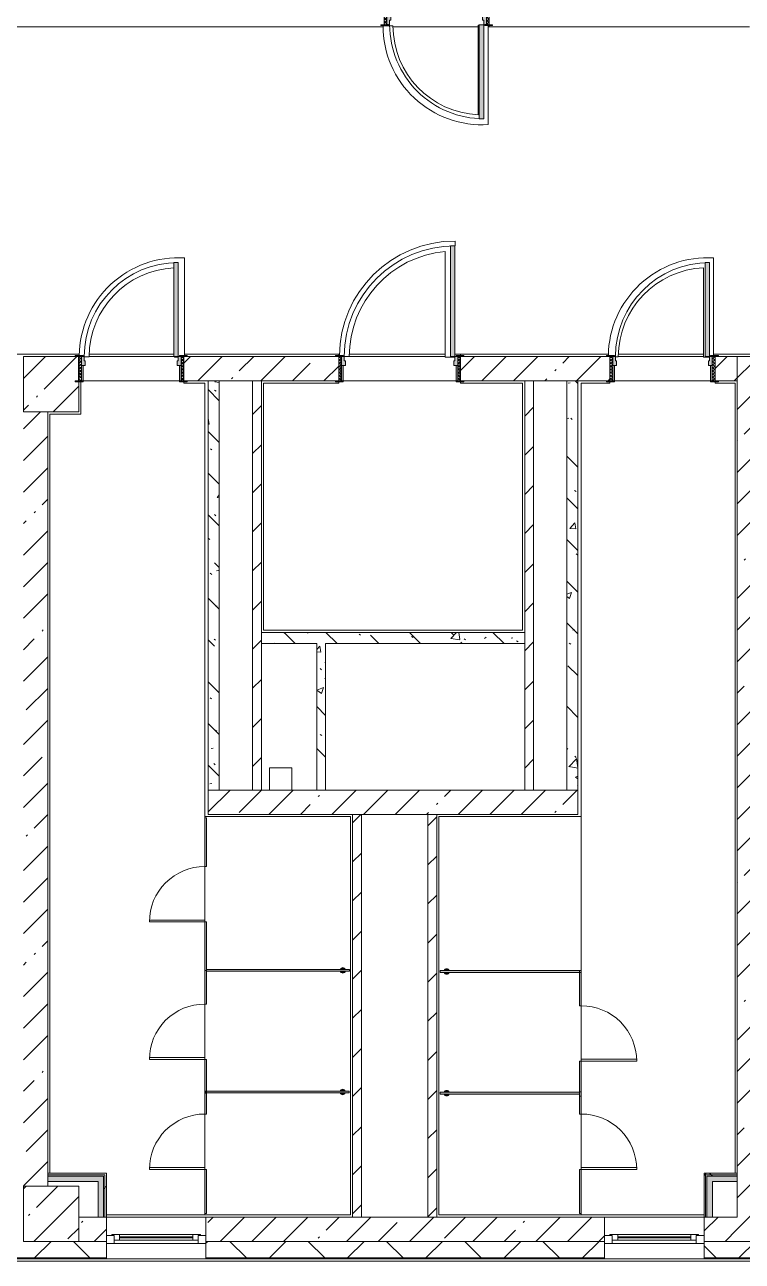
# Model space of a CAD drawing. Header units: millimetres. Extents: x -4196 to 190310, y -8553 to 29000.
# Drawn here: x 124769 to 131251, y -280 to 10900 of the extents above; entities that cross this region are included whole.
import ezdxf

# ---------------------------------------------------------------- set-up
doc = ezdxf.new("R2010")
doc.units = ezdxf.units.MM
for name, color, linetype, lineweight in [('A-DOOR', 7, 'Continuous', 5), ('A-GENM-1', 7, 'Continuous', 5), ('A-GLAZ-1', 7, 'Continuous', 5), ('A-WALL', 7, 'Continuous', 9), ('A-WALL-4', 7, 'Continuous', 5), ('I-WALL-3', 7, 'Continuous', 5), ('S-COLS-2', 7, 'Continuous', 5)]:
    doc.layers.add(name, color=color, linetype=linetype, lineweight=lineweight)
for name, color, linetype, lineweight, true_color in [('A-DOOR-1', 7, 'Continuous', 5, 0xaaaaaa), ('A-DOOR-2', 7, 'Continuous', 5, 0xe2e2e2), ('A-DOOR-FRAM-1', 7, 'Continuous', 5, 0xe2e2e2), ('A-DOOR-FRAM-2', 7, 'Continuous', 5, 0xaaaaaa), ('A-FLOR-1', 7, 'Continuous', 5, 0xaaaaaa), ('A-GENM-2', 7, 'Continuous', 5, 0xe2ddcd), ('A-WALL-6', 7, 'Continuous', 5, 0x737373), ('I-WALL-1', 7, 'Continuous', 5, 0xe7e7e7), ('I-WALL-2', 7, 'Continuous', 9, 0xe7e7e7), ('I-WALL-5', 7, 'Continuous', 5, 0x787878)]:
    doc.layers.add(name, color=color, linetype=linetype, lineweight=lineweight, true_color=true_color)
pattern_1 = [(45, (59346.5, 0), (-285.1231, 285.1231), []), (45, (59631.6, 0), (-285.1231, 285.1231), [504.031, -100.806, 16.764, -84.042])]
pattern_2 = [(45, (59346.5, 0), (-176.7767, 176.7767), [])]
pattern_3 = [(135, (59346.5, 0), (-377.1708, -377.1708), [533.4, -88.9, 17.78, -88.9]), (135, (59346.5, 376.94), (-377.1708, -377.1708), []), (50, (59346.5, 0), (637.6445, -55.7866), [66.675, -733.425]), (355, (59346.5, 0), (-123.3494, 668.699), [53.34, -586.74]), (100.451, (59399.6, -4.65), (514.299, 612.908), [56.665, -623.315]), (46.184, (59346.5, 177.8), (948.7764, -147.15), [100.012, -1100.137]), (96.636, (59425.6, 165.5), (830.909, 865.997), [84.998, -934.973]), (351.184, (59346.5, 177.8), (830.918, 865.988), [80.01, -880.11]), (21, (59435.4, 133.35), (530.6506, -357.9283), [66.675, -733.425]), (326, (59435.4, 133.35), (216.308, 644.6585), [53.34, -586.74]), (71.451, (59479.6, 103.5), (746.9596, 286.7243), [56.665, -623.315]), (37.5, (59346.5, 0), (10.8105, 295.9426), [16.764, -562.864, 16.764, -578.866, -588.962]), (37.5, (59346.5, 0), (10.8105, 295.9426), [-1175.258, 16.764, -572.198]), (7.5, (59346.5, 0), (233.8692, 350.6318), [16.764, -322.834, 16.764, -549.529, -224.472]), (7.5, (59346.5, 0), (233.8692, 350.6318), [-905.891, 16.764, -207.708]), (327.5, (59148.24, 0), (474.5678, -20.0513), [16.764, -205.486, 16.764, -676.656, -920.115]), (327.5, (59148.24, 0), (474.5678, -20.0513), [-915.67, 16.764, -903.351]), (317.5, (59059.34, 0), (518.4522, 88.9934), [16.764, -272.161, 16.764, -443.738, -653.415]), (317.5, (59059.34, 0), (518.4522, 88.9934), [-749.427, 16.764, -636.651])]
pattern_4 = [(135, (1826.41, 174.685), (-14.14214, -14.14214), []), (225, (1826.41, 174.685), (14.14214, -14.14214), [])]
pattern_5 = [(45, (-296.384, 174.685), (-14.1421, 14.1421), []), (135, (-296.384, 174.685), (-14.1421, -14.1421), [])]
pattern_6 = [(45, (59346.5, 0), (-530.33, 530.33), []), (135, (59346.5, 0), (-530.33, -530.33), [])]

# ---------------------------------------------------------------- blocks, each defined once
blk = doc.blocks.new('BSC_Колонна _Прямоугольная - 500х500-V76-1_6_1_птичка')
at = {"layer": 'S-COLS-2'}
h = blk.add_hatch(dxfattribs=at)
h.set_pattern_fill('FP_109', color=256, style=0, pattern_type=2)
h.set_pattern_definition([(45, (-65660, -150), (-285.1231, 285.1231), []), (45, (-65374.88, -150), (-285.1231, 285.1231), [504.031, -100.806, 16.764, -84.042])])
h.paths.add_polyline_path([(209, -250), (250, -250), (250, 250), (-250, 250), (-250, -250)])
for p, q in [((250, 250), (-250, 250)), ((-250, 250), (-250, -250)), ((250, -250), (250, 250)), ((-250, -250), (250, -250))]:
    blk.add_line(p, q, dxfattribs=at)
blk = doc.blocks.new('BSC_Колонна _Прямоугольная - 500х500-V79-1_6_1_птичка')
at = {"layer": 'S-COLS-2'}
h = blk.add_hatch(dxfattribs=at)
h.set_pattern_fill('FP_112', color=256, style=0, pattern_type=2)
h.set_pattern_definition([(45, (-65660, -7650), (-285.1231, 285.1231), []), (45, (-65374.88, -7650), (-285.1231, 285.1231), [504.031, -100.806, 16.764, -84.042])])
h.paths.add_polyline_path([(-30, -250), (250, -250), (250, 22), (220, 22), (220, 30), (250, 30), (250, 250), (-250, 250), (-250, -250)])
for p, q in [((220, 250), (-250, 250)), ((-250, 250), (-250, -250)), ((250, -250), (250, 22)), ((-250, -250), (250, -250))]:
    blk.add_line(p, q, dxfattribs=at)
blk = doc.blocks.new('120_Окно_СКБ_1Ст - 120_Окно_СКБ_1Ст 900х2500_h_-20664874-1_6_1_птичка')
at = {"layer": 'A-GLAZ-1'}
for p, q in [((-450, -127), (-450, -57)), ((-450, -57), (-380, -57)), ((450, -57), (-450, -57)), ((-380, -57), (-380, -127)), ((380, -87), (-380, -87)), ((-380, -87), (-380, -127)), ((-330, -137), (-330, -87)), ((-330, -107), (330, -107)), ((330, -137), (330, -87)), ((380, -127), (380, -57)), ((380, -57), (450, -57)), ((380, -127), (380, -87)), ((450, -57), (450, -127)), ((-380, -127), (-450, -127)), ((-450, -127), (-400, -127)), ((-380, -127), (-400, -127)), ((-400, -127), (-400, -137)), ((-400, -137), (400, -137)), ((400, -137), (-400, -137)), ((330, -117), (-330, -117)), ((450, -127), (380, -127)), ((400, -127), (380, -127)), ((400, -127), (450, -127)), ((400, -137), (400, -127))]:
    blk.add_line(p, q, dxfattribs=at)
blk = doc.blocks.new('110_Дверь_СКБ_1Ст_Внутренняя1 - Д-17д _Д-9_ 950x2100h_ПУИ_ С_У персонала-24300662-1_6_1_птичка')
at = {"layer": 'A-DOOR-1'}
h = blk.add_hatch(dxfattribs=at)
h.set_pattern_fill('FP_119', color=256, style=0, pattern_type=2)
h.set_pattern_definition([(135, (1826.41, 164.685), (-14.14214, -14.14214), []), (225, (1826.41, 164.685), (14.14214, -14.14214), [])])
h.paths.add_polyline_path([(487, 100), (462, 100), (462, -100), (487, -100), (487, 6)])
at = {"layer": 'A-DOOR-2'}
h = blk.add_hatch(color=256, dxfattribs=at)
h.paths.add_polyline_path([(462, 100), (437, 100), (437, 60), (427, 60), (427, 20), (462, 20)])
h.paths.add_polyline_path([(-423, 100), (-438, 100), (-438, 20), (-403, 20), (-403, 60), (-413, 60), (-413, 100)])
at = {"layer": 'A-DOOR-FRAM-1'}
for points in [[(-401, 950), (-413, 950), (-413, 100), (-373, 104), (-373, 950)], [(-454, 108), (-493, 108), (-493, 100), (-423, 104), (-423, 108), (-454, 108)], [(-438, 20), (-438, -100), (-423, -100), (-423, 20)], [(491, 108), (447, 108), (447, 100), (517, 100), (517, 108), (497, 108)], [(462, 20), (447, 20), (447, -100), (462, -100), (462, 6)], [(-438, -100), (-493, -100), (-493, -108), (-423, -108), (-423, -100)], [(501, -100), (447, -100), (447, -108), (517, -108), (517, -100)]]:
    blk.add_hatch(color=256, dxfattribs=at).paths.add_polyline_path(points)
at = {"layer": 'A-DOOR-FRAM-2'}
h = blk.add_hatch(dxfattribs=at)
h.set_pattern_fill('FP_120', color=256, style=0, pattern_type=2)
h.set_pattern_definition([(45, (-296.384, 164.685), (-14.1421, 14.1421), []), (135, (-296.384, 164.685), (-14.1421, -14.1421), [])])
h.paths.add_polyline_path([(-463, 100), (-460, -100), (-438, -100), (-438, 100)])
at = {"layer": 'A-DOOR-1'}
for p, q in [((-413, 950), (-413, 100)), ((-373, 950), (-413, 950)), ((-373, 100), (-373, 950)), ((-413, 100), (-373, 100))]:
    blk.add_line(p, q, dxfattribs=at)
blk.add_arc((-413, 100), 850, 360, 90, dxfattribs=at)
at = {"layer": 'A-DOOR-FRAM-2'}
for p, q in [((-423, 108), (-493, 108)), ((-493, 108), (-493, 100)), ((-493, 100), (-423, 100)), ((-438, 100), (-463, 100)), ((-463, 100), (-463, -100)), ((-413, 100), (-438, 100)), ((-438, 100), (-438, 20)), ((-438, -100), (-438, 100)), ((-423, 100), (-438, 100)), ((-438, 100), (-438, 99)), ((-438, 99), (-423, 99)), ((-438, 20), (-403, 20)), ((-423, 20), (-438, 20)), ((-438, 20), (-438, -100)), ((-423, 100), (-423, 108)), ((-423, 99), (-423, 100)), ((-423, -100), (-423, 20)), ((-413, 60), (-413, 100)), ((-403, 60), (-413, 60)), ((-403, 20), (-403, 60)), ((437, 60), (427, 60)), ((427, 60), (427, 20)), ((427, 20), (462, 20)), ((437, 100), (437, 60)), ((462, 100), (437, 100)), ((517, 108), (447, 108)), ((447, 108), (447, 100)), ((462, 100), (447, 100)), ((447, 100), (447, 99)), ((447, 100), (517, 100)), ((447, 99), (462, 99)), ((462, 20), (447, 20)), ((447, 20), (447, -100)), ((462, 20), (462, 100)), ((487, 100), (462, 100)), ((462, 100), (462, -100)), ((462, 99), (462, 100)), ((462, -100), (462, 20)), ((487, -100), (487, 100)), ((517, 100), (517, 108)), ((-423, -100), (-493, -100)), ((-493, -100), (-493, -108)), ((-493, -108), (-423, -108)), ((-463, -100), (-438, -100)), ((-438, -100), (-423, -100)), ((-423, -108), (-423, -100)), ((447, -100), (462, -100)), ((517, -100), (447, -100)), ((447, -100), (447, -108)), ((447, -108), (517, -108)), ((462, -100), (487, -100)), ((517, -108), (517, -100))]:
    blk.add_line(p, q, dxfattribs=at)
blk = doc.blocks.new('110_Дверь_СКБ_1Ст_Внутренняя1 - Д-7_л__950x2100h_Туалет-21784696-1_6_1_птичка')
at = {"layer": 'A-DOOR-1'}
h = blk.add_hatch(dxfattribs=at)
h.set_pattern_fill('FP_153', color=256, style=0, pattern_type=2)
h.set_pattern_definition(pattern_4)
h.paths.add_polyline_path([(473, -110), (487, -110), (487, 110), (462, 110), (462, -110)])
at = {"layer": 'A-DOOR-2'}
h = blk.add_hatch(color=256, dxfattribs=at)
h.paths.add_polyline_path([(447, 30), (462, 30), (462, 110), (437, 110), (437, 70), (427, 70), (427, 30), (437, 30)])
h.paths.add_polyline_path([(-423, 30), (-403, 30), (-403, 70), (-413, 70), (-413, 110), (-438, 108), (-438, 30)])
at = {"layer": 'A-DOOR-FRAM-1'}
for points in [[(437, 110), (432, 960), (397, 960), (397, 110)], [(-463, 110), (-423, 110), (-423, 118), (-493, 118), (-493, 110), (-477, 110)], [(487, 110), (517, 110), (517, 118), (447, 118), (447, 110), (473, 110)], [(-423, -110), (-423, 30), (-438, 30), (-438, -110)], [(462, -110), (462, 30), (447, 30), (447, -110)], [(-463, -118), (-423, -118), (-423, -110), (-493, -110), (-493, -118)], [(517, -118), (517, -110), (447, -110), (447, -118), (487, -118)]]:
    blk.add_hatch(color=256, dxfattribs=at).paths.add_polyline_path(points)
at = {"layer": 'A-DOOR-FRAM-2'}
h = blk.add_hatch(dxfattribs=at)
h.set_pattern_fill('FP_154', color=256, style=0, pattern_type=2)
h.set_pattern_definition(pattern_5)
h.paths.add_polyline_path([(-463, -110), (-438, -110), (-438, 110), (-463, 108)])
at = {"layer": 'A-DOOR-1'}
for p, q in [((437, 960), (397, 960)), ((397, 960), (397, 110)), ((437, 110), (437, 960)), ((397, 110), (437, 110))]:
    blk.add_line(p, q, dxfattribs=at)
blk.add_arc((437, 110), 850, 90, 180, dxfattribs=at)
at = {"layer": 'A-DOOR-FRAM-2'}
for p, q in [((-423, 118), (-493, 118)), ((-493, 118), (-493, 110)), ((-423, 110), (-423, 118)), ((517, 118), (447, 118)), ((447, 118), (447, 110)), ((517, 110), (517, 118)), ((-493, 110), (-423, 110)), ((-438, 110), (-463, 110)), ((-463, 110), (-463, -110)), ((-413, 110), (-438, 110)), ((-438, 110), (-438, 30)), ((-438, -110), (-438, 110)), ((-423, 110), (-438, 110)), ((-438, 110), (-438, 109)), ((-438, 109), (-423, 109)), ((-438, 30), (-403, 30)), ((-423, 30), (-438, 30)), ((-438, 30), (-438, -110)), ((-423, 109), (-423, 110)), ((-423, -110), (-423, 30)), ((-413, 70), (-413, 110)), ((-403, 70), (-413, 70)), ((-403, 30), (-403, 70)), ((437, 70), (427, 70)), ((427, 70), (427, 30)), ((427, 30), (462, 30)), ((437, 110), (437, 70)), ((462, 110), (437, 110)), ((462, 110), (447, 110)), ((447, 110), (447, 109)), ((447, 110), (517, 110)), ((447, 109), (462, 109)), ((462, 30), (447, 30)), ((447, 30), (447, -110)), ((462, 30), (462, 110)), ((487, 110), (462, 110)), ((462, 110), (462, -110)), ((462, 109), (462, 110)), ((462, -110), (462, 30)), ((487, -110), (487, 110)), ((-423, -110), (-493, -110)), ((-493, -110), (-493, -118)), ((-463, -110), (-438, -110)), ((-438, -110), (-423, -110)), ((-423, -118), (-423, -110)), ((447, -110), (462, -110)), ((517, -110), (447, -110)), ((447, -110), (447, -118)), ((462, -110), (487, -110)), ((517, -118), (517, -110)), ((-493, -118), (-423, -118)), ((447, -118), (517, -118))]:
    blk.add_line(p, q, dxfattribs=at)
blk = doc.blocks.new('110_Дверь_СКБ_1Ст_Внутренняя1 - Д-7_л__950x2100h_Туалет-V108-1_6_1_птичка')
at = {"layer": 'A-DOOR-1'}
h = blk.add_hatch(dxfattribs=at)
h.set_pattern_fill('FP_153', color=256, style=0, pattern_type=2)
h.set_pattern_definition(pattern_4)
h.paths.add_polyline_path([(487, -110), (487, 110), (462, 110), (462, -110)])
at = {"layer": 'A-DOOR-2'}
h = blk.add_hatch(color=256, dxfattribs=at)
h.paths.add_polyline_path([(447, 30), (462, 30), (462, 110), (437, 110), (437, 70), (427, 70), (427, 30), (437, 30)])
h.paths.add_polyline_path([(-423, 30), (-403, 30), (-403, 70), (-413, 70), (-413, 110), (-438, 108), (-438, 30)])
at = {"layer": 'A-DOOR-FRAM-1'}
for points in [[(403, 110), (437, 110), (437, 960), (397, 960), (397, 110)], [(-438, 110), (-423, 110), (-423, 118), (-493, 118), (-493, 110), (-442, 110)], [(493, 110), (517, 110), (517, 118), (447, 118), (447, 110), (487, 110)], [(-423, -110), (-423, 30), (-438, 30), (-438, -110)], [(462, -110), (462, 30), (447, 30), (447, -110)], [(-442, -118), (-423, -118), (-423, -110), (-493, -110), (-493, -118), (-463, -118)], [(447, -118), (517, -118), (517, -110), (447, -110)]]:
    blk.add_hatch(color=256, dxfattribs=at).paths.add_polyline_path(points)
at = {"layer": 'A-DOOR-FRAM-2'}
h = blk.add_hatch(dxfattribs=at)
h.set_pattern_fill('FP_154', color=256, style=0, pattern_type=2)
h.set_pattern_definition(pattern_5)
h.paths.add_polyline_path([(-463, -110), (-438, -110), (-442, 110), (-463, 110)])
at = {"layer": 'A-DOOR-1'}
for p, q in [((437, 960), (397, 960)), ((397, 960), (397, 110)), ((437, 110), (437, 960)), ((397, 110), (437, 110))]:
    blk.add_line(p, q, dxfattribs=at)
blk.add_arc((437, 110), 850, 90, 180, dxfattribs=at)
at = {"layer": 'A-DOOR-FRAM-2'}
for p, q in [((-423, 118), (-493, 118)), ((-493, 118), (-493, 110)), ((-423, 110), (-423, 118)), ((517, 118), (447, 118)), ((447, 118), (447, 110)), ((517, 110), (517, 118)), ((-493, 110), (-423, 110)), ((-438, 110), (-463, 110)), ((-463, 110), (-463, -110)), ((-413, 110), (-438, 110)), ((-438, 110), (-438, 30)), ((-438, -110), (-438, 110)), ((-423, 110), (-438, 110)), ((-438, 110), (-438, 109)), ((-438, 109), (-423, 109)), ((-438, 30), (-403, 30)), ((-423, 30), (-438, 30)), ((-438, 30), (-438, -110)), ((-423, 109), (-423, 110)), ((-423, -110), (-423, 30)), ((-413, 70), (-413, 110)), ((-403, 70), (-413, 70)), ((-403, 30), (-403, 70)), ((437, 70), (427, 70)), ((427, 70), (427, 30)), ((427, 30), (462, 30)), ((437, 110), (437, 70)), ((462, 110), (437, 110)), ((462, 110), (447, 110)), ((447, 110), (447, 109)), ((447, 110), (517, 110)), ((447, 109), (462, 109)), ((462, 30), (447, 30)), ((447, 30), (447, -110)), ((462, 30), (462, 110)), ((487, 110), (462, 110)), ((462, 110), (462, -110)), ((462, 109), (462, 110)), ((462, -110), (462, 30)), ((487, -110), (487, 110)), ((-423, -110), (-493, -110)), ((-493, -110), (-493, -118)), ((-463, -110), (-438, -110)), ((-438, -110), (-423, -110)), ((-423, -118), (-423, -110)), ((447, -110), (462, -110)), ((517, -110), (447, -110)), ((447, -110), (447, -118)), ((462, -110), (487, -110)), ((517, -118), (517, -110)), ((-493, -118), (-423, -118)), ((447, -118), (517, -118))]:
    blk.add_line(p, q, dxfattribs=at)
blk = doc.blocks.new('110_Дверь_СКБ_1Ст_Внутренняя1 - Д-4 _л_ 1100x2100h_су мгн-32399982-1_6_1_птичка')
at = {"layer": 'A-DOOR-1'}
h = blk.add_hatch(dxfattribs=at)
h.set_pattern_fill('FP_155', color=256, style=0, pattern_type=2)
h.set_pattern_definition([(135, (1751.41, 174.685), (-14.14214, -14.14214), []), (225, (1751.41, 174.685), (14.14214, -14.14214), [])])
h.paths.add_polyline_path([(537, -110), (562, -110), (562, 110), (537, 110), (537, 103)])
at = {"layer": 'A-DOOR-2'}
h = blk.add_hatch(color=256, dxfattribs=at)
h.paths.add_polyline_path([(537, 30), (537, 110), (512, 110), (512, 70), (502, 70), (502, 30), (522, 30)])
h.paths.add_polyline_path([(-513, 30), (-478, 30), (-478, 70), (-488, 70), (-488, 110), (-513, 109)])
at = {"layer": 'A-DOOR-FRAM-1'}
for points in [[(512, 110), (512, 110), (512, 1110), (472, 1110), (472, 110)], [(-527, 110), (-498, 110), (-498, 118), (-568, 118), (-568, 110), (-532, 110)], [(592, 110), (592, 118), (522, 118), (522, 110), (562, 110)], [(-498, -110), (-498, 30), (-513, 30), (-513, -110)], [(537, -110), (537, 30), (522, 30), (522, -110)], [(-534, -118), (-498, -118), (-498, -110), (-568, -110), (-568, -118), (-538, -118)], [(562, -118), (592, -118), (592, -110), (522, -110), (522, -118), (537, -118)]]:
    blk.add_hatch(color=256, dxfattribs=at).paths.add_polyline_path(points)
at = {"layer": 'A-DOOR-FRAM-2'}
h = blk.add_hatch(dxfattribs=at)
h.set_pattern_fill('FP_156', color=256, style=0, pattern_type=2)
h.set_pattern_definition([(45, (-371.384, 174.685), (-14.1421, 14.1421), []), (135, (-371.384, 174.685), (-14.1421, -14.1421), [])])
h.paths.add_polyline_path([(-532, -110), (-513, -110), (-513, 110), (-538, 110), (-538, -110)])
at = {"layer": 'A-DOOR-1'}
for p, q in [((472, 1110), (472, 110)), ((512, 1110), (472, 1110)), ((512, 110), (512, 1110)), ((472, 110), (512, 110))]:
    blk.add_line(p, q, dxfattribs=at)
blk.add_arc((512, 110), 1000, 90, 180, dxfattribs=at)
at = {"layer": 'A-DOOR-FRAM-2'}
for p, q in [((-498, 118), (-568, 118)), ((-568, 118), (-568, 110)), ((-498, 110), (-498, 118)), ((592, 118), (522, 118)), ((522, 118), (522, 110)), ((592, 110), (592, 118)), ((-568, 110), (-498, 110)), ((-513, 110), (-538, 110)), ((-538, 110), (-538, -110)), ((-488, 110), (-513, 110)), ((-513, 110), (-513, 30)), ((-513, -110), (-513, 110)), ((-498, 110), (-513, 110)), ((-513, 110), (-513, 109)), ((-513, 109), (-498, 109)), ((-513, 30), (-478, 30)), ((-498, 30), (-513, 30)), ((-513, 30), (-513, -110)), ((-498, 109), (-498, 110)), ((-498, -110), (-498, 30)), ((-488, 70), (-488, 110)), ((-478, 70), (-488, 70)), ((-478, 30), (-478, 70)), ((512, 70), (502, 70)), ((502, 70), (502, 30)), ((502, 30), (537, 30)), ((512, 110), (512, 70)), ((537, 110), (512, 110)), ((537, 110), (522, 110)), ((522, 110), (522, 109)), ((522, 110), (592, 110)), ((522, 109), (537, 109)), ((537, 30), (522, 30)), ((522, 30), (522, -110)), ((537, 30), (537, 110)), ((562, 110), (537, 110)), ((537, 110), (537, -110)), ((537, 109), (537, 110)), ((537, -110), (537, 30)), ((562, -110), (562, 110)), ((-498, -110), (-568, -110)), ((-568, -110), (-568, -118)), ((-538, -110), (-513, -110)), ((-513, -110), (-498, -110)), ((-498, -118), (-498, -110)), ((522, -110), (537, -110)), ((592, -110), (522, -110)), ((522, -110), (522, -118)), ((537, -110), (562, -110)), ((592, -118), (592, -110)), ((-568, -118), (-498, -118)), ((522, -118), (592, -118))]:
    blk.add_line(p, q, dxfattribs=at)
blk = doc.blocks.new('131_Сантехническая перегородка_Дверь_ поз_4 - СД-1-30830986-1_6_1_птичка')
at = {"layer": 'A-GENM-2'}
for points in [[(-190, -8), (250, -8), (250, 8), (-190, 8)], [(750, -8), (1190, -8), (1190, 8), (750, 8)]]:
    blk.add_hatch(color=256, dxfattribs=at).paths.add_polyline_path(points)
at = {"layer": 'A-DOOR'}
for p, q in [((266, 508), (250, 508)), ((250, 8), (250, 508)), ((266, 8), (266, 508)), ((266, 8), (250, 8))]:
    blk.add_line(p, q, dxfattribs=at)
blk.add_arc((250, 8), 500, 360, 90, dxfattribs=at)
at = {"layer": 'A-GENM-1'}
for p, q in [((250, 8), (-190, 8)), ((-190, 8), (-190, -8)), ((250, -8), (250, 8)), ((1190, 8), (750, 8)), ((750, 8), (750, -8)), ((1190, -8), (1190, 8)), ((-190, -8), (250, -8)), ((750, -8), (1190, -8))]:
    blk.add_line(p, q, dxfattribs=at)
blk = doc.blocks.new('131_Сантехническая перегородка_Дверь - СД-1-29846662-1_6_1_птичка')
at = {"layer": 'A-GENM-2'}
for points in [[(0, 8), (0, -8), (317, -8), (317, 8), (197, 8)], [(817, -8), (817, -8), (1119, -8), (1119, 8), (817, 8)]]:
    blk.add_hatch(color=256, dxfattribs=at).paths.add_polyline_path(points)
at = {"layer": 'A-DOOR'}
for p, q in [((333, -8), (317, -8)), ((317, -8), (317, -508)), ((333, -8), (333, -508)), ((333, -508), (317, -508))]:
    blk.add_line(p, q, dxfattribs=at)
blk.add_arc((317, -8), 500, 270, 0, dxfattribs=at)
at = {"layer": 'A-GENM-1'}
for p, q in [((317, 8), (0, 8)), ((0, 8), (0, -8)), ((317, -8), (317, 8)), ((1135, 8), (817, 8)), ((817, 8), (817, -8)), ((1135, -8), (1135, 8)), ((0, -8), (317, -8)), ((817, -8), (1135, -8))]:
    blk.add_line(p, q, dxfattribs=at)
blk = doc.blocks.new('131_Сантехническая перегородка - СП-4-30850764-1_6_1_птичка')
at = {"layer": 'A-GENM-2'}
blk.add_hatch(color=256, dxfattribs=at).paths.add_polyline_path([(55, -8), (1330, -8), (1330, 8), (55, 8)])
at = {"layer": 'A-GENM-1'}
for p, q in [((1330, 8), (55, 8)), ((55, 8), (55, -8)), ((1330, -8), (1330, 8)), ((55, -8), (1330, -8))]:
    blk.add_line(p, q, dxfattribs=at)
at = {"layer": 'A-GENM-1', "flags": 128}
for points in [[(127, 8), (126, 9), (126, 9), (126, 9), (125, 10), (125, 10), (124, 11), (124, 11), (123, 12), (123, 12), (123, 12), (122, 13), (122, 13), (121, 13), (120, 14), (120, 14), (119, 14), (119, 14), (118, 14), (118, 15), (117, 15), (116, 15), (116, 15), (115, 15), (115, 15), (114, 15), (113, 15), (113, 15), (112, 15), (112, 15), (111, 15), (110, 15), (110, 15), (109, 14), (109, 14), (108, 14), (108, 14), (107, 13), (107, 13), (106, 13), (106, 13), (105, 12), (105, 12), (104, 11), (104, 11), (103, 11), (103, 10), (102, 10), (102, 9), (102, 9), (101, 8), (101, 8)], [(101, -8), (101, -9), (102, -9), (102, -9), (103, -10), (103, -10), (103, -11), (104, -11), (104, -12), (105, -12), (105, -12), (106, -13), (106, -13), (107, -13), (107, -14), (108, -14), (108, -14), (109, -14), (110, -14), (110, -15), (111, -15), (111, -15), (112, -15), (113, -15), (113, -15), (114, -15), (114, -15), (115, -15), (116, -15), (116, -15), (117, -15), (117, -15), (118, -15), (118, -14), (119, -14), (120, -14), (120, -14), (121, -13), (121, -13), (122, -13), (122, -13), (123, -12), (123, -12), (124, -11), (124, -11), (125, -11), (125, -10), (125, -10), (126, -9), (126, -9), (126, -8), (127, -8)]]:
    blk.add_lwpolyline(points, dxfattribs=at)
at = {"layer": 'A-GENM-1'}
for radius, start, end in [(24.6, 19.9113, 160.0887), (17.6, 45, 135), (17.6, 45, 135), (15.1, 45, 135), (24.6, 199.9113, 340.0887), (17.6, 225, 315), (17.6, 225, 315), (15.1, 225, 315)]:
    blk.add_arc((114, 0), radius, start, end, dxfattribs=at)
blk = doc.blocks.new('131_Сантехническая перегородка - СП-4-30850728-1_6_1_птичка')
at = {"layer": 'A-GENM-2'}
blk.add_hatch(color=256, dxfattribs=at).paths.add_polyline_path([(482, -8), (1330, -8), (1330, 8), (71, 8), (71, -8)])
at = {"layer": 'A-GENM-1'}
for p, q in [((1330, 8), (71, 8)), ((71, 8), (71, -8)), ((1330, -8), (1330, 8)), ((71, -8), (1330, -8))]:
    blk.add_line(p, q, dxfattribs=at)
at = {"layer": 'A-GENM-1', "flags": 128}
for points in [[(143, 8), (142, 9), (142, 9), (142, 9), (141, 10), (141, 10), (141, 11), (140, 11), (140, 12), (139, 12), (139, 12), (138, 13), (138, 13), (137, 13), (137, 14), (136, 14), (135, 14), (135, 14), (134, 14), (134, 15), (133, 15), (133, 15), (132, 15), (131, 15), (131, 15), (130, 15), (130, 15), (129, 15), (128, 15), (128, 15), (127, 15), (127, 15), (126, 15), (125, 14), (125, 14), (124, 14), (124, 14), (123, 13), (123, 13), (122, 13), (122, 13), (121, 12), (121, 12), (120, 11), (120, 11), (119, 11), (119, 10), (119, 10), (118, 9), (118, 9), (117, 8), (117, 8)], [(117, -8), (118, -9), (118, -9), (118, -9), (119, -10), (119, -10), (120, -11), (120, -11), (120, -12), (121, -12), (121, -12), (122, -13), (122, -13), (123, -13), (123, -14), (124, -14), (125, -14), (125, -14), (126, -14), (126, -15), (127, -15), (127, -15), (128, -15), (129, -15), (129, -15), (130, -15), (130, -15), (131, -15), (132, -15), (132, -15), (133, -15), (133, -15), (134, -15), (135, -14), (135, -14), (136, -14), (136, -14), (137, -13), (137, -13), (138, -13), (138, -13), (139, -12), (139, -12), (140, -11), (140, -11), (141, -11), (141, -10), (142, -10), (142, -9), (142, -9), (143, -8), (143, -8)]]:
    blk.add_lwpolyline(points, dxfattribs=at)
at = {"layer": 'A-GENM-1'}
for radius, start, end in [(24.6, 19.9113, 160.0887), (17.6, 45, 135), (17.6, 45, 135), (15.1, 45, 135), (24.6, 199.9113, 340.0887), (17.6, 225, 315), (17.6, 225, 315), (15.1, 225, 315)]:
    blk.add_arc((130, 0), radius, start, end, dxfattribs=at)
blk = doc.blocks.new('131_Сантехническая перегородка_Дверь - СД-1-30819167-1_6_1_птичка')
at = {"layer": 'A-GENM-2'}
for points in [[(0, 8), (2, 7), (18, 7), (18, -8), (305, -8), (305, 8)], [(805, -8), (1109, -8), (1109, 8), (805, 8)]]:
    blk.add_hatch(color=256, dxfattribs=at).paths.add_polyline_path(points)
at = {"layer": 'A-DOOR'}
for p, q in [((321, 508), (305, 508)), ((305, 8), (305, 508)), ((321, 8), (321, 508)), ((321, 8), (305, 8))]:
    blk.add_line(p, q, dxfattribs=at)
blk.add_arc((305, 8), 500, 360, 90, dxfattribs=at)
at = {"layer": 'A-GENM-1'}
for p, q in [((305, 8), (0, 8)), ((0, 8), (0, -8)), ((305, -8), (305, 8)), ((1110, 8), (805, 8)), ((805, 8), (805, -8)), ((1110, -8), (1110, 8)), ((0, -8), (305, -8)), ((805, -8), (1110, -8))]:
    blk.add_line(p, q, dxfattribs=at)
blk = doc.blocks.new('131_Сантехническая перегородка - СП-4-30819166-1_6_1_птичка')
at = {"layer": 'A-GENM-2'}
blk.add_hatch(color=256, dxfattribs=at).paths.add_polyline_path([(760, 8), (40, 8), (40, -8), (1330, -8), (1330, 8)])
at = {"layer": 'A-GENM-1'}
for p, q in [((1330, 8), (40, 8)), ((40, 8), (40, -8)), ((1330, -8), (1330, 8)), ((40, -8), (1330, -8))]:
    blk.add_line(p, q, dxfattribs=at)
at = {"layer": 'A-GENM-1', "flags": 128}
for points in [[(111, 8), (111, 9), (111, 9), (110, 9), (110, 10), (110, 10), (109, 11), (109, 11), (108, 12), (108, 12), (107, 12), (107, 13), (106, 13), (106, 13), (105, 14), (105, 14), (104, 14), (103, 14), (103, 14), (102, 15), (102, 15), (101, 15), (101, 15), (100, 15), (99, 15), (99, 15), (98, 15), (98, 15), (97, 15), (96, 15), (96, 15), (95, 15), (95, 15), (94, 14), (93, 14), (93, 14), (92, 14), (92, 13), (91, 13), (91, 13), (90, 13), (90, 12), (89, 12), (89, 11), (88, 11), (88, 11), (87, 10), (87, 10), (87, 9), (86, 9), (86, 8), (86, 8)], [(86, -8), (86, -9), (86, -9), (87, -9), (87, -10), (88, -10), (88, -11), (89, -11), (89, -12), (89, -12), (90, -12), (90, -13), (91, -13), (91, -13), (92, -14), (93, -14), (93, -14), (94, -14), (94, -14), (95, -15), (95, -15), (96, -15), (97, -15), (97, -15), (98, -15), (98, -15), (99, -15), (100, -15), (100, -15), (101, -15), (101, -15), (102, -15), (103, -15), (103, -14), (104, -14), (104, -14), (105, -14), (105, -13), (106, -13), (106, -13), (107, -13), (107, -12), (108, -12), (108, -11), (109, -11), (109, -11), (110, -10), (110, -10), (110, -9), (111, -9), (111, -8), (111, -8)]]:
    blk.add_lwpolyline(points, dxfattribs=at)
at = {"layer": 'A-GENM-1'}
for radius, start, end in [(24.6, 19.9113, 160.0887), (17.6, 45, 135), (17.6, 45, 135), (15.1, 45, 135), (24.6, 199.9113, 340.0887), (17.6, 225, 315), (17.6, 225, 315), (15.1, 225, 315)]:
    blk.add_arc((99, 0), radius, start, end, dxfattribs=at)
blk = doc.blocks.new('131_Сантехническая перегородка - СП-4-29831414-1_6_1_птичка')
at = {"layer": 'A-GENM-2'}
blk.add_hatch(color=256, dxfattribs=at).paths.add_polyline_path([(652, 8), (26, 8), (26, -8), (1330, -8), (1330, 8)])
at = {"layer": 'A-GENM-1'}
for p, q in [((1330, 8), (26, 8)), ((26, 8), (26, -8)), ((1330, -8), (1330, 8)), ((26, -8), (1330, -8))]:
    blk.add_line(p, q, dxfattribs=at)
at = {"layer": 'A-GENM-1', "flags": 128}
for points in [[(97, 8), (97, 9), (96, 9), (96, 9), (96, 10), (95, 10), (95, 11), (94, 11), (94, 12), (93, 12), (93, 12), (92, 13), (92, 13), (91, 13), (91, 14), (90, 14), (90, 14), (89, 14), (89, 14), (88, 15), (87, 15), (87, 15), (86, 15), (86, 15), (85, 15), (84, 15), (84, 15), (83, 15), (83, 15), (82, 15), (81, 15), (81, 15), (80, 15), (80, 14), (79, 14), (78, 14), (78, 14), (77, 13), (77, 13), (76, 13), (76, 13), (75, 12), (75, 12), (74, 11), (74, 11), (74, 11), (73, 10), (73, 10), (72, 9), (72, 9), (72, 8), (71, 8)], [(71, -8), (72, -9), (72, -9), (72, -9), (73, -10), (73, -10), (74, -11), (74, -11), (75, -12), (75, -12), (76, -12), (76, -13), (77, -13), (77, -13), (78, -14), (78, -14), (79, -14), (79, -14), (80, -14), (80, -15), (81, -15), (82, -15), (82, -15), (83, -15), (83, -15), (84, -15), (85, -15), (85, -15), (86, -15), (86, -15), (87, -15), (88, -15), (88, -15), (89, -14), (89, -14), (90, -14), (90, -14), (91, -13), (92, -13), (92, -13), (93, -13), (93, -12), (94, -12), (94, -11), (94, -11), (95, -11), (95, -10), (96, -10), (96, -9), (96, -9), (97, -8), (97, -8)]]:
    blk.add_lwpolyline(points, dxfattribs=at)
at = {"layer": 'A-GENM-1'}
for radius, start, end in [(24.6, 19.9113, 160.0887), (17.6, 45, 135), (17.6, 45, 135), (15.1, 45, 135), (24.6, 199.9113, 340.0887), (17.6, 225, 315), (17.6, 225, 315), (15.1, 225, 315)]:
    blk.add_arc((84, 0), radius, start, end, dxfattribs=at)
blk = doc.blocks.new('131_Сантехническая перегородка_Дверь_сдвиг_ - СД-1-30823593-1_6_1_птичка')
at = {"layer": 'A-GENM-2'}
for points in [[(0, -8), (400, -8), (400, 8), (0, 8)], [(900, 8), (900, -8), (1089, -8), (1089, 8)]]:
    blk.add_hatch(color=256, dxfattribs=at).paths.add_polyline_path(points)
at = {"layer": 'A-DOOR'}
for p, q in [((416, 508), (400, 508)), ((400, 8), (400, 508)), ((416, 8), (416, 508)), ((416, 8), (400, 8))]:
    blk.add_line(p, q, dxfattribs=at)
blk.add_arc((400, 8), 500, 360, 90, dxfattribs=at)
at = {"layer": 'A-GENM-1'}
for p, q in [((400, 8), (0, 8)), ((0, 8), (0, -8)), ((400, -8), (400, 8)), ((1100, 8), (900, 8)), ((900, 8), (900, -8)), ((1100, -8), (1100, 8)), ((0, -8), (400, -8)), ((900, -8), (1100, -8))]:
    blk.add_line(p, q, dxfattribs=at)
blk = doc.blocks.new('131_Сантехническая перегородка_Дверь_сдвиг_ - СД-1-30819161-1_6_1_птичка')
at = {"layer": 'A-GENM-2'}
for points in [[(0, -8), (400, -8), (400, 8), (0, 8)], [(900, 8), (900, -8), (1062, -8), (1062, 8)]]:
    blk.add_hatch(color=256, dxfattribs=at).paths.add_polyline_path(points)
at = {"layer": 'A-DOOR'}
for p, q in [((416, -8), (400, -8)), ((400, -8), (400, -508)), ((416, -8), (416, -508)), ((416, -508), (400, -508))]:
    blk.add_line(p, q, dxfattribs=at)
blk.add_arc((400, -8), 500, 270, 0, dxfattribs=at)
at = {"layer": 'A-GENM-1'}
for p, q in [((400, 8), (0, 8)), ((0, 8), (0, -8)), ((400, -8), (400, 8)), ((1100, 8), (900, 8)), ((900, 8), (900, -8)), ((1100, -8), (1100, 8)), ((0, -8), (400, -8)), ((900, -8), (1100, -8))]:
    blk.add_line(p, q, dxfattribs=at)

msp = doc.modelspace()

# ---------------------------------------------------------------- hatches: boundary and pattern name
at = {"layer": 'A-WALL-4'}
h = msp.add_hatch(dxfattribs=at)
h.set_pattern_fill('FP_116', color=256, style=0, pattern_type=2)
h.set_pattern_definition([(45, (59346.5, 0), (-353.5534, 353.5534), []), (135, (59346.5, 0), (-353.5534, -353.5534), [])])
h.paths.add_polyline_path([(135040.3, -250), (135046.5, -250), (135046.5, -100), (133326.5, -100), (133326.5, -250), (135038.6, -250)])
h.paths.add_polyline_path([(127074.4, -250), (130006.5, -250), (130006.5, -100), (126406.5, -100), (126406.5, -250)])
h.paths.add_polyline_path([(131582.6, -250), (131626.5, -250), (131626.5, -100), (130906.5, -101.8), (130906.5, -250), (131426.5, -250)])
h.paths.add_polyline_path([(120956.5, -250), (120956.5, -100), (120256.5, -100), (120256.5, -250), (120568.1, -250)])
h.paths.add_polyline_path([(123056.5, -250), (123606.5, -250), (123606.5, -100), (123056.5, -100), (123056.5, -121.3)])
h.paths.add_polyline_path([(119356.5, -250), (119356.5, -100), (118606.5, -100), (118606.5, -250)])
h.paths.add_polyline_path([(116506.5, -250), (116506.5, -100), (115756.5, -100), (115756.5, -250), (115920.7, -250)])
h.paths.add_polyline_path([(124506.5, -250), (125506.5, -250), (125506.5, -100), (124506.5, -100), (124506.5, -118)])
h.paths.add_polyline_path([(112202.8, -250), (112656.5, -250), (112656.5, -100), (111218, -100), (111218, -250), (111273.3, -250)])
h.paths.add_polyline_path([(109118, -250), (109118, -100), (108406.5, -100), (108406.5, -250), (108484.9, -250)])
h.paths.add_polyline_path([(107506.5, -250), (107506.5, -100), (106756.5, -100), (106756.5, -250)])
h.paths.add_polyline_path([(103656.5, -250), (103656.5, -100), (102084, -100), (102084, -250), (102908, -250)])
h.paths.add_polyline_path([(98386.5, -250), (98386.5, -100), (97737.5, -100), (97737.5, -250), (98260.7, -250)])
h.paths.add_polyline_path([(99286.5, -250), (99984, -250), (99984, -100), (99286.5, -100), (99286.5, -180.4)])
at = {"layer": 'I-WALL-1'}
for points in [[(125431.5, 440.5), (125481.5, 440.5), (125481.5, 490.5), (124976.5, 490.5), (124976.5, 440.5), (125256.5, 440.5)], [(130931.5, 120), (130981.5, 120), (130981.5, 440.5), (130931.5, 440.5), (130931.5, 140)]]:
    msp.add_hatch(color=256, dxfattribs=at).paths.add_polyline_path(points)
at = {"layer": 'I-WALL-2'}
for points in [[(131186.5, 440.5), (131206.5, 440.5), (131205.7, 490.5), (130931.5, 490.5), (130931.5, 440.5), (130981.5, 440.5)], [(125481.5, 120), (125481.5, 440.5), (125431.5, 440.5), (125431.5, 120)]]:
    msp.add_hatch(color=256, dxfattribs=at).paths.add_polyline_path(points)
at = {"layer": 'I-WALL-3'}
h = msp.add_hatch(dxfattribs=at)
h.set_pattern_fill('FP_97', color=256, style=0, pattern_type=2)
h.set_pattern_definition(pattern_1)
h.paths.add_polyline_path([(128706.5, 7680), (130056.5, 7680), (130056.5, 7900), (128706.5, 7900)])
h.paths.add_polyline_path([(131206.5, 7680), (131206.5, 7900), (131006.5, 7900), (131006.5, 7680), (131036.5, 7680)])
h.paths.add_polyline_path([(126236.5, 7680), (127606.5, 7680), (127606.5, 7900), (126206.5, 7900), (126206.5, 7680), (126212.5, 7680)])
h = msp.add_hatch(dxfattribs=at)
h.set_pattern_fill('FP_97', color=256, style=0, pattern_type=2)
h.set_pattern_definition(pattern_1)
h.paths.add_polyline_path([(131426.5, -100), (131426.5, 7900), (131206.5, 7900), (131206.5, -100)])
h = msp.add_hatch(dxfattribs=at)
h.set_pattern_fill('FP_114', color=256, style=0, pattern_type=2)
h.set_pattern_definition(pattern_2)
h.paths.add_polyline_path([(126826.5, 3980), (126906.5, 3980), (126906.5, 7680), (126826.5, 7680), (126826.5, 4069.5)])
h = msp.add_hatch(dxfattribs=at)
h.set_pattern_fill('FP_114', color=256, style=0, pattern_type=2)
h.set_pattern_definition(pattern_2)
h.paths.add_polyline_path([(129366.5, 3980), (129366.5, 7680), (129286.5, 7680), (129286.5, 3980)])
h = msp.add_hatch(dxfattribs=at)
h.set_pattern_fill('FP_97', color=256, style=0, pattern_type=2)
h.set_pattern_definition(pattern_1)
h.paths.add_polyline_path([(124976.5, 400), (124976.5, 7400), (124756.5, 7400), (124756.5, 400)])
h = msp.add_hatch(dxfattribs=at)
h.set_pattern_fill('FP_97', color=256, style=0, pattern_type=2)
h.set_pattern_definition(pattern_1)
h.paths.add_polyline_path([(127074.4, 3760), (129766.5, 3760), (129766.5, 3980), (126426.5, 3980), (126426.5, 3760), (126981.5, 3760)])
h = msp.add_hatch(dxfattribs=at)
h.set_pattern_fill('FP_114', color=256, style=0, pattern_type=2)
h.set_pattern_definition(pattern_2)
h.paths.add_polyline_path([(127811.5, 120), (127811.5, 3760), (127731.5, 3760), (127731.5, 120)])
h = msp.add_hatch(dxfattribs=at)
h.set_pattern_fill('FP_114', color=256, style=0, pattern_type=2)
h.set_pattern_definition(pattern_2)
h.paths.add_polyline_path([(128491.5, 120), (128491.5, 3760), (128411.5, 3760), (128411.5, 120)])
h = msp.add_hatch(dxfattribs=at)
h.set_pattern_fill('FP_208', color=256, style=0, pattern_type=2)
h.set_pattern_definition(pattern_6)
h.paths.add_polyline_path([(125494, 120), (125492, 490.5), (125481.5, 490.5), (125481.5, 120)])
h = msp.add_hatch(dxfattribs=at)
h.set_pattern_fill('FP_208', color=256, style=0, pattern_type=2)
h.set_pattern_definition(pattern_6)
h.paths.add_polyline_path([(125506.5, 120), (125506.5, 503), (125494, 503), (125494, 120)])
h = msp.add_hatch(dxfattribs=at)
h.set_pattern_fill('FP_208', color=256, style=0, pattern_type=2)
h.set_pattern_definition(pattern_6)
h.paths.add_polyline_path([(131186.5, 503), (131206.5, 503), (131206.5, 515.5), (130906.5, 515.5), (130906.5, 503), (130981.5, 503)])
h = msp.add_hatch(dxfattribs=at)
h.set_pattern_fill('FP_208', color=256, style=0, pattern_type=2)
h.set_pattern_definition(pattern_6)
h.paths.add_polyline_path([(130919, 120), (130919, 503), (130906.5, 503), (130906.5, 120)])
h = msp.add_hatch(dxfattribs=at)
h.set_pattern_fill('FP_208', color=256, style=0, pattern_type=2)
h.set_pattern_definition(pattern_6)
h.paths.add_polyline_path([(131205.7, 490.5), (131206.5, 490.5), (131206.1, 503), (130919, 503), (130919, 490.5), (131186.5, 490.5)])
h = msp.add_hatch(dxfattribs=at)
h.set_pattern_fill('FP_97', color=256, style=0, pattern_type=2)
h.set_pattern_definition(pattern_1)
h.paths.add_polyline_path([(128933.4, -100), (130006.5, -100), (130006.5, 120), (126406.5, 120), (126406.5, -100), (127074.4, -100)])
h.paths.add_polyline_path([(125256.5, -100), (125506.5, -100), (125506.5, 120), (125256.5, 120), (125256.5, -48)])
h.paths.add_polyline_path([(130906.5, -100), (131206.5, -100), (131206.5, 120), (130906.5, 120), (130906.5, -13)])
at = {"layer": 'I-WALL-5'}
h = msp.add_hatch(dxfattribs=at)
h.set_pattern_fill('FP_127', color=256, style=0, pattern_type=2)
h.set_pattern_definition(pattern_3)
h.paths.add_polyline_path([(126526.5, 3980), (126526.5, 7680), (126426.5, 7680), (126426.5, 3980)])
h = msp.add_hatch(dxfattribs=at)
h.set_pattern_fill('FP_127', color=256, style=0, pattern_type=2)
h.set_pattern_definition(pattern_3)
h.paths.add_polyline_path([(129766.5, 3980), (129766.5, 7680), (129666.5, 7680), (129666.5, 3980)])
h = msp.add_hatch(dxfattribs=at)
h.set_pattern_fill('FP_127', color=256, style=0, pattern_type=2)
h.set_pattern_definition(pattern_3)
h.paths.add_polyline_path([(126906.5, 5305), (129286.5, 5305), (129286.5, 5405), (126906.5, 5405)])
h = msp.add_hatch(dxfattribs=at)
h.set_pattern_fill('FP_127', color=256, style=0, pattern_type=2)
h.set_pattern_definition(pattern_3)
h.paths.add_polyline_path([(127486.5, 3980), (127486.5, 5305), (127406.5, 5305), (127406.5, 3980)])

# ---------------------------------------------------------------- linework, layer by layer
at = {"layer": 'A-FLOR-1'}
for p, q in [((128003.9, 10880), (121286.5, 10880)), ((128095.8, 10890.5), (128005.8, 10890.5)), ((128866.8, 10880), (128096.5, 10880)), ((128875.3, 10895.6), (128866.8, 10895.6)), ((128866.8, 10895.6), (128866.8, 10086.3)), ((128925.3, 10895.6), (128915.3, 10895.6)), ((128956.8, 9997.3), (128956.8, 10892)), ((128956.8, 10880), (131317.4, 10880)), ((128965.3, 10880), (128965.3, 10892)), ((128566.5, 8850.7), (128566.5, 7892.9)), ((128656.5, 8900), (128656.5, 8944)), ((126212.5, 7908), (126212.5, 8791.2)), ((130992.5, 7908), (130992.5, 8791.2)), ((130902.5, 8702.3), (130902.5, 7892.9)), ((98086.5, 7920), (125262.8, 7920)), ((125306.5, 7898), (125351.5, 7898)), ((126116.5, 7900), (125351.6, 7900)), ((125352.8, 7920), (126116.5, 7920)), ((126122.5, 7900), (126122.5, 7892.9)), ((126122.5, 7892.9), (126156.5, 7892.9)), ((127612.6, 7920), (126212.5, 7920)), ((127606.5, 7920), (127606.5, 7908)), ((127656.5, 7899), (127701.5, 7899)), ((127702.7, 7920), (128566.5, 7920)), ((128566.5, 7892.9), (128656.5, 7892.9)), ((130042.8, 7920), (128656.5, 7920)), ((128706.5, 7908), (128706.5, 7920)), ((130106.5, 7898), (130131.5, 7898)), ((130132.8, 7920), (130902.5, 7920)), ((130902.5, 7892.9), (130956.5, 7892.9)), ((130992.5, 7920), (131651.4, 7920)), ((125276.5, 7672), (125276.5, 7380)), ((126206.5, 7660), (126206.5, 7672)), ((126395.5, 7660), (126206.5, 7660)), ((126395.5, 7660), (126395.5, 3729)), ((127606.5, 7660), (126926.5, 7660)), ((126926.5, 7660), (126926.5, 5425)), ((127606.5, 7672), (127606.5, 7660)), ((128706.5, 7660), (128706.5, 7672)), ((129266.5, 7660), (128706.5, 7660)), ((129266.5, 5425), (129266.5, 7660)), ((130056.5, 7660), (129797.5, 7660)), ((129797.5, 2347.5), (129797.5, 7660)), ((130056.5, 7672), (130056.5, 7660)), ((131006.5, 7660), (131006.5, 7672)), ((131186.5, 7660), (131006.5, 7660)), ((131186.5, 515.6), (131186.5, 7660)), ((125276.5, 7380), (124996.5, 7380)), ((124996.5, 7380), (124996.5, 515.5)), ((126926.5, 5425), (129266.5, 5425)), ((126981.5, 3980), (126981.5, 4180)), ((126981.5, 4180), (127181.5, 4180)), ((127181.5, 4180), (127181.5, 3980)), ((127711.5, 3740), (126395.5, 3740)), ((127711.5, 140), (127711.5, 3740)), ((128511.5, 3740), (128511.5, 140)), ((129797.5, 3740), (128511.5, 3740)), ((126395.5, 2789), (126395.5, 3289)), ((126395.5, 1545.2), (126395.5, 2045.2)), ((129797.5, 2030.1), (129797.5, 1530.1)), ((126395.5, 551), (126395.5, 1051)), ((129797.5, 1051), (129797.5, 551)), ((130906.5, 515.6), (131186.5, 515.6)), ((125506.5, 140), (127711.5, 140)), ((126395.5, 140), (126395.5, 151)), ((128511.5, 140), (130906.5, 140)), ((129797.5, 151), (129797.5, 140))]:
    msp.add_line(p, q, dxfattribs=at)
for centre, radius, start, end in [((128900.8, 10890.5), 895, 180, 273.58586), ((128900.8, 10890.5), 805, 180, 267.57693), ((128656.5, 7899), 1045, 90, 179.50487), ((128656.5, 7900), 955, 95.40763, 180.06083), ((126156.5, 7898), 895, 86.41414, 179.35657), ((130936.5, 7898), 895, 86.41414, 179.35657), ((126156.5, 7898), 805, 92.85121, 180), ((130936.5, 7898), 805, 92.42307, 180)]:
    msp.add_arc(centre, radius, start, end, dxfattribs=at)
at = {"layer": 'A-WALL'}
for p, q in [((126526.5, 7680), (126426.5, 7680)), ((126906.5, 7680), (126826.5, 7680)), ((129366.5, 7680), (129286.5, 7680)), ((129766.5, 7680), (129666.5, 7680)), ((126906.5, 5405), (126906.5, 5305)), ((129286.5, 5305), (129286.5, 5405)), ((126426.5, 3980), (126526.5, 3980)), ((126826.5, 3980), (126906.5, 3980)), ((127406.5, 3980), (127486.5, 3980)), ((129286.5, 3980), (129366.5, 3980)), ((127811.5, 3760), (127731.5, 3760)), ((128491.5, 3760), (128411.5, 3760)), ((125494, 503), (124976.5, 503)), ((125481.5, 490.5), (124976.5, 490.5)), ((125481.5, 490.5), (125481.5, 120)), ((125494, 503), (125494, 120)), ((130919, 503), (130919, 120)), ((130919, 503), (131206.5, 503)), ((130931.5, 490.5), (130931.5, 120)), ((130931.5, 490.5), (131206.5, 490.5)), ((131206.5, 440.5), (131206.5, 515.5)), ((127731.5, 120), (127811.5, 120)), ((128411.5, 120), (128491.5, 120)), ((125506.5, -100), (125256.5, -100)), ((130006.5, -100), (126406.5, -100)), ((131206.5, -100), (130906.5, -100)), ((124506.5, -250), (125506.5, -250)), ((124506.5, -253), (125506.5, -253)), ((126406.5, -250), (130006.5, -250)), ((126406.5, -253), (130006.5, -253)), ((130906.5, -250), (131626.5, -250)), ((130906.5, -253), (131626.5, -253))]:
    msp.add_line(p, q, dxfattribs=at)
at = {"layer": 'A-WALL-4'}
for p, q in [((125506.5, -258), (125506.5, -100)), ((126406.5, -100), (126406.5, -258)), ((130006.5, -258), (130006.5, -100)), ((130906.5, -100), (130906.5, -258)), ((131426.5, -100), (131206.5, -100)), ((123606.5, -258), (131626.5, -258))]:
    msp.add_line(p, q, dxfattribs=at)
at = {"layer": 'A-WALL-6'}
msp.add_line((131626.5, -280), (59056.5, -280), dxfattribs=at)
at = {"layer": 'I-WALL-3'}
for p, q in [((125351.6, 7900), (126116.5, 7900)), ((127576.5, 7900), (126236.5, 7900)), ((127700.7, 7900), (128566.5, 7900)), ((130026.5, 7900), (128736.5, 7900)), ((130131.6, 7900), (130902.5, 7900)), ((131596.5, 7900), (131036.5, 7900)), ((131206.5, 7900), (131206.5, 515.5)), ((126166.5, 7680), (125296.5, 7680)), ((126236.5, 7680), (126426.5, 7680)), ((126426.5, 7680), (126426.5, 3760)), ((126526.5, 7680), (126826.5, 7680)), ((126526.5, 3980), (126526.5, 7680)), ((126826.5, 7680), (126826.5, 3980)), ((126906.5, 7680), (127576.5, 7680)), ((126906.5, 5405), (126906.5, 7680)), ((128666.5, 7680), (127646.5, 7680)), ((128736.5, 7680), (129286.5, 7680)), ((129286.5, 7680), (129286.5, 5405)), ((129366.5, 7680), (129666.5, 7680)), ((129366.5, 3980), (129366.5, 7680)), ((129666.5, 7680), (129666.5, 3980)), ((129766.5, 7680), (130026.5, 7680)), ((129766.5, 3760), (129766.5, 7680)), ((130966.5, 7680), (130096.5, 7680)), ((131036.5, 7680), (131206.5, 7680)), ((124976.5, 400), (124976.5, 7400)), ((129286.5, 5405), (126906.5, 5405)), ((126906.5, 3980), (126906.5, 5305)), ((126906.5, 5305), (127406.5, 5305)), ((127406.5, 5305), (127406.5, 3980)), ((127486.5, 5305), (129286.5, 5305)), ((127486.5, 3980), (127486.5, 5305)), ((129286.5, 5305), (129286.5, 3980)), ((126826.5, 3980), (126526.5, 3980)), ((127406.5, 3980), (126906.5, 3980)), ((129286.5, 3980), (127486.5, 3980)), ((129766.5, 3980), (129366.5, 3980)), ((126426.5, 3760), (127731.5, 3760)), ((127731.5, 3760), (127731.5, 120)), ((127811.5, 3760), (128411.5, 3760)), ((127811.5, 120), (127811.5, 3760)), ((128411.5, 3760), (128411.5, 120)), ((128491.5, 3760), (129766.5, 3760)), ((128491.5, 120), (128491.5, 3760)), ((125506.5, 515.5), (124976.5, 515.5)), ((125506.5, -100), (125506.5, 515.5)), ((130906.5, 515.5), (130906.5, -100)), ((131206.5, 515.5), (130906.5, 515.5)), ((124976.5, 440.5), (125431.5, 440.5)), ((125431.5, 440.5), (125431.5, 120)), ((130981.5, 120), (130981.5, 440.5)), ((130981.5, 440.5), (131206.5, 440.5)), ((131206.5, 440.5), (131206.5, 120)), ((127731.5, 120), (125256.5, 120)), ((126406.5, 120), (126406.5, -100)), ((128411.5, 120), (127811.5, 120)), ((131206.5, 120), (128491.5, 120)), ((130006.5, -100), (130006.5, 120))]:
    msp.add_line(p, q, dxfattribs=at)

# ---------------------------------------------------------------- block references
at = {"layer": 'A-DOOR-1', "rotation": 180}
msp.add_blockref('110_Дверь_СКБ_1Ст_Внутренняя1 - Д-17д _Д-9_ 950x2100h_ПУИ_ С_У персонала-24300662-1_6_1_птичка', (128502.8, 11000), dxfattribs=at)
at = {"layer": 'A-DOOR-1'}
for name, p in [('110_Дверь_СКБ_1Ст_Внутренняя1 - Д-4 _л_ 1100x2100h_су мгн-32399982-1_6_1_птичка', (128144, 7790)), ('110_Дверь_СКБ_1Ст_Внутренняя1 - Д-7_л__950x2100h_Туалет-V108-1_6_1_птичка', (125719, 7790)), ('110_Дверь_СКБ_1Ст_Внутренняя1 - Д-7_л__950x2100h_Туалет-21784696-1_6_1_птичка', (130519, 7790))]:
    msp.add_blockref(name, p, dxfattribs=at)
at = {"layer": 'A-GENM-1'}
for name, p, rotation in [('131_Сантехническая перегородка_Дверь_ поз_4 - СД-1-30830986-1_6_1_птичка', (126403.5, 2539), 89.99999999997657), ('131_Сантехническая перегородка_Дверь - СД-1-30819167-1_6_1_птичка', (126403.5, 1240), 89.99999999997657), ('131_Сантехническая перегородка - СП-4-30819166-1_6_1_птичка', (127741.8, 2350), 180), ('131_Сантехническая перегородка_Дверь - СД-1-29846662-1_6_1_птичка', (129789.5, 1212.8), 90.00000000002345), ('131_Сантехническая перегородка_Дверь_сдвиг_ - СД-1-30823593-1_6_1_птичка', (126403.5, 151), 89.99999999997657), ('131_Сантехническая перегородка - СП-4-29831414-1_6_1_птичка', (127726, 1250), 180), ('131_Сантехническая перегородка_Дверь_сдвиг_ - СД-1-30819161-1_6_1_птичка', (129789.5, 151), 90.00000000002345)]:
    msp.add_blockref(name, p, dxfattribs=dict(at, rotation=rotation))
for name, p in [('131_Сантехническая перегородка - СП-4-30850764-1_6_1_птичка', (128467.3, 2340)), ('131_Сантехническая перегородка - СП-4-30850728-1_6_1_птичка', (128451.2, 1240))]:
    msp.add_blockref(name, p, dxfattribs=at)
at = {"layer": 'A-GLAZ-1', "rotation": 180}
for p in [(125956.5, -175), (130456.5, -175)]:
    msp.add_blockref('120_Окно_СКБ_1Ст - 120_Окно_СКБ_1Ст 900х2500_h_-20664874-1_6_1_птичка', p, dxfattribs=at)
at = {"layer": 'S-COLS-2'}
for name, p in [('BSC_Колонна _Прямоугольная - 500х500-V79-1_6_1_птичка', (125006.5, 7650)), ('BSC_Колонна _Прямоугольная - 500х500-V76-1_6_1_птичка', (125006.5, 150))]:
    msp.add_blockref(name, p, dxfattribs=at)

doc.saveas('drawing.dxf')
